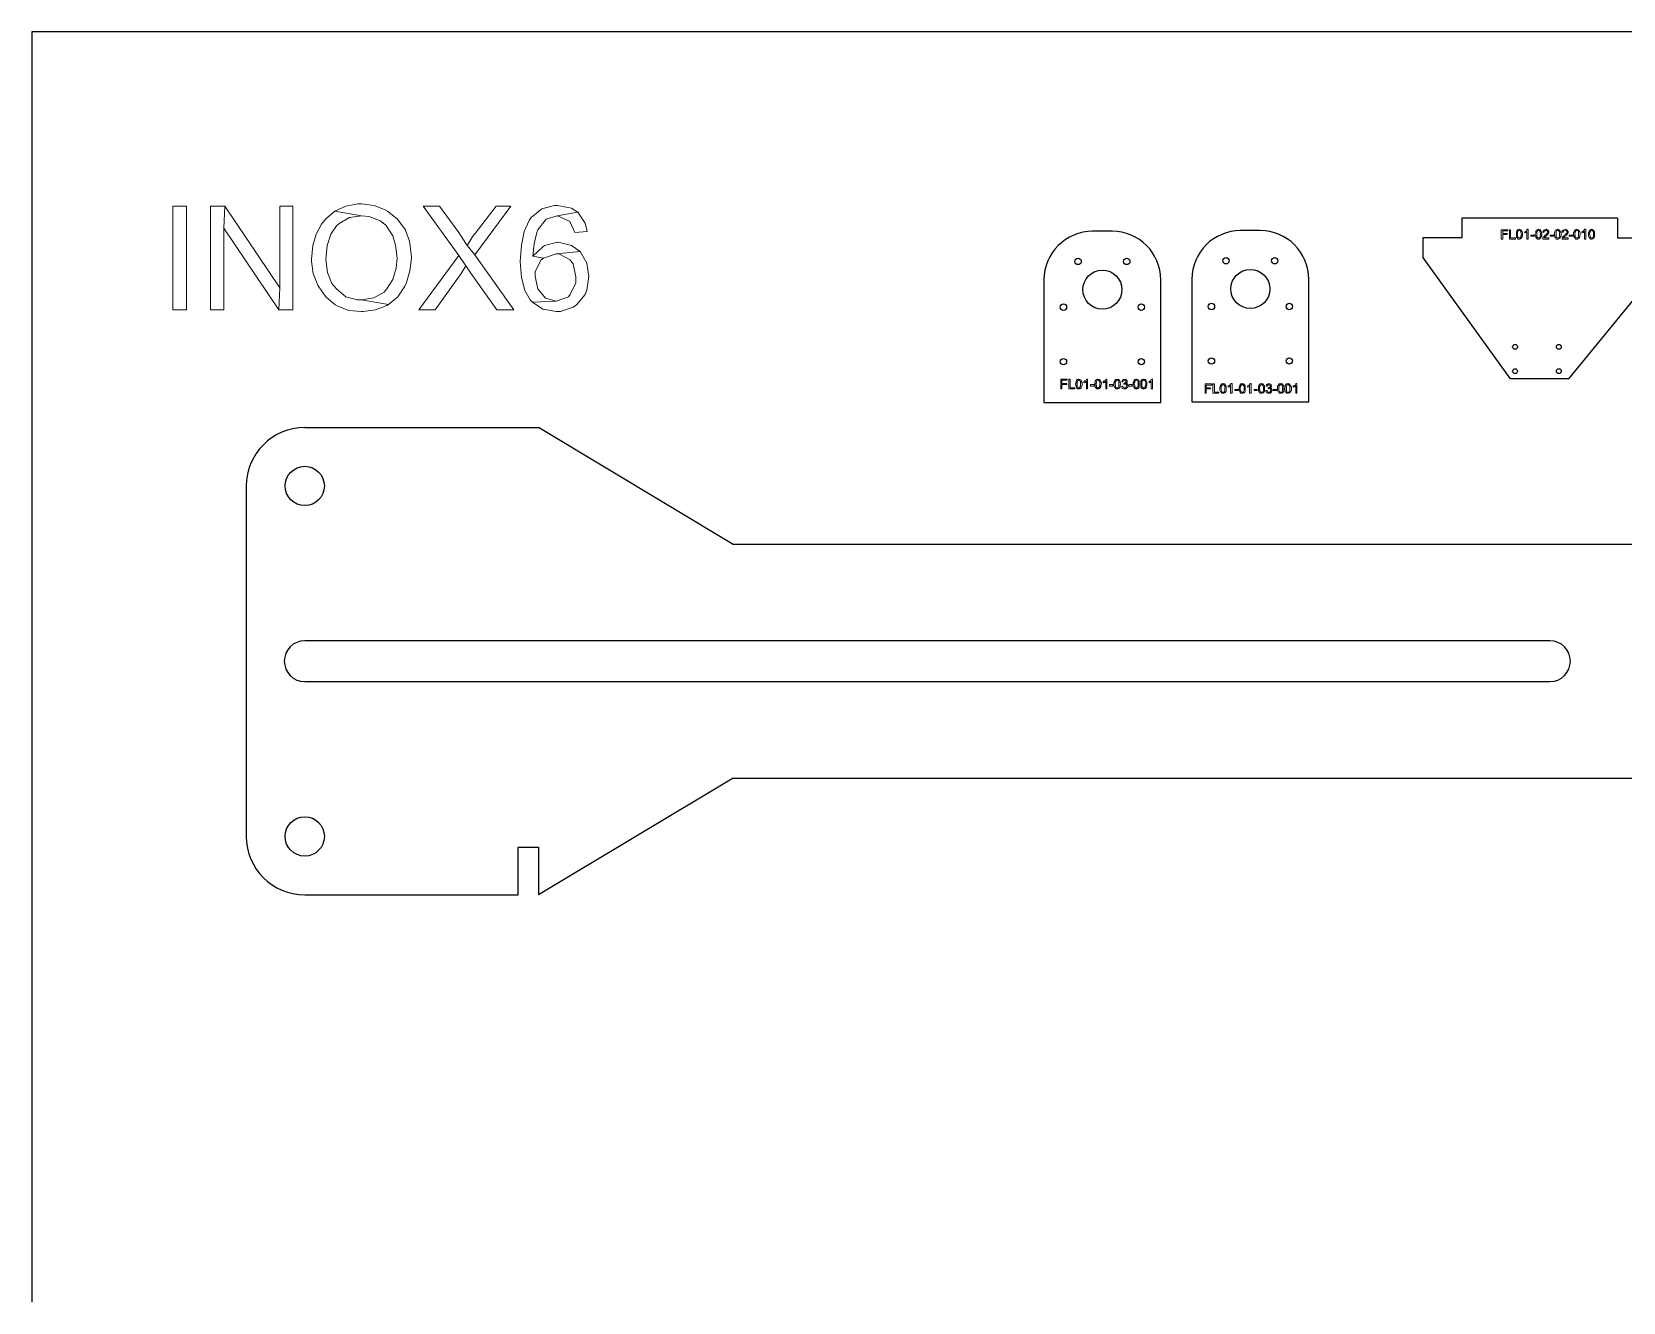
# Model space of a CAD drawing. Header units: millimetres. Extents: x 977 to 12288, y -94 to 5752.
# Drawn here: x 2686 to 3503, y 1892 to 2544 of the extents above; entities that cross this region are included whole.
import ezdxf

# ---------------------------------------------------------------- set-up
doc = ezdxf.new("R2010")
doc.units = ezdxf.units.MM

msp = doc.modelspace()

# ---------------------------------------------------------------- linework, layer by layer
at = {"color": 7, "linetype": 'Continuous', "lineweight": 25}
for p, q in [((3420.28932324, 2448.5156594), (3420.28932324, 2438.5156594)), ((3500.28932324, 2448.5156594), (3420.28932324, 2448.5156594)), ((3500.28932324, 2448.5156594), (3500.28932324, 2438.5156594)), ((3240.71852948, 2441.87305224), (3230.71852948, 2441.87305224)), ((3316.71363858, 2442.23820607), (3306.71363858, 2442.23820607)), ((3400.28932324, 2438.5156594), (3400.28932324, 2428.5156594)), ((3420.28932324, 2438.5156594), (3400.28932324, 2438.5156594)), ((3500.28932324, 2438.5156594), (3520.28932324, 2438.5156594)), ((3445.28932324, 2366.0156594), (3400.28932324, 2428.5156594)), ((3475.28932324, 2366.0156594), (3520.28932324, 2421.0156594)), ((3205.71852948, 2416.87305224), (3205.71852948, 2353.87305224)), ((3265.71852948, 2353.87305224), (3265.71852948, 2416.87305224)), ((3281.71363858, 2417.23820607), (3281.71363858, 2354.23820607)), ((3341.71363858, 2354.23820607), (3341.71363858, 2417.23820607)), ((3475.28932324, 2366.0156594), (3445.28932324, 2366.0156594)), ((3205.71852948, 2353.87305224), (3265.71852948, 2353.87305224)), ((3281.71363858, 2354.23820607), (3341.71363858, 2354.23820607)), ((2826.07535821, 2341.03070696), (2946.07535821, 2341.03070696)), ((3046.07535821, 2281.03070696), (2946.07535821, 2341.03070696)), ((2796.07535821, 2311.03070696), (2796.07535821, 2131.03070696)), ((4111.07535821, 2281.03070696), (3046.07535821, 2281.03070696)), ((3465.57535821, 2231.53070696), (2826.07535821, 2231.53070696)), ((2826.07535821, 2210.53070696), (3465.57535821, 2210.53070696)), ((3046.07535821, 2161.03070696), (2946.07535821, 2101.03070696)), ((3046.07535821, 2161.03070696), (4111.07535821, 2161.03070696)), ((2935.67535821, 2125.53070696), (2946.07535821, 2125.53070696)), ((2935.67535821, 2101.03070696), (2935.67535821, 2125.53070696)), ((2946.07535821, 2125.53070696), (2946.07535821, 2101.03070696)), ((2826.07535821, 2101.03070696), (2935.67535821, 2101.03070696))]:
    msp.add_line(p, q, dxfattribs=at)
msp.add_lwpolyline([(4496.10751539, 2544.31316533), (2685.92625182, 2544.31316533), (2685.92625182, 1891.7968595)])
at = {"color": 0, "lineweight": 0}
for points in [[(2758.26501432, 2401.50092389), (2758.26501432, 2454.80580049), (2765.31592393, 2454.80580049), (2765.31592393, 2401.50092389), (2758.26501432, 2401.50092389)], [(2785.05847082, 2454.80580049), (2777.72552483, 2454.80580049), (2777.72552483, 2401.50092389), (2784.49439805, 2401.50092389), (2784.49439805, 2443.52434513)], [(2785.05847082, 2454.80580049), (2784.49439805, 2443.52434513), (2812.69803646, 2401.50092389), (2813.26210923, 2412.78237926)], [(2820.03098245, 2454.80580049), (2813.26210923, 2454.80580049), (2813.26210923, 2412.78237926), (2812.69803646, 2401.50092389), (2820.03098245, 2401.50092389)], [(2841.46574765, 2452.26747304), (2836.9531655, 2448.31896366), (2834.69687443, 2445.49859982), (2831.87651059, 2440.4219449), (2830.18429228, 2434.49918084), (2829.62021951, 2427.44827123), (2829.62021951, 2426.3201257), (2830.46632866, 2420.11532524), (2832.72261974, 2414.19256118), (2833.28669251, 2413.34645202), (2836.9531655, 2408.26979711), (2841.74778403, 2404.03925135), (2843.15796595, 2403.47517858), (2848.79869363, 2401.21888751), (2855.28553047, 2400.65481474), (2856.13163962, 2400.65481474), (2862.33644007, 2401.50092389), (2868.25920414, 2403.75721496), (2869.10531329, 2404.32128773), (2855.28553047, 2406.57757881), (2853.0292394, 2406.57757881), (2847.10647533, 2408.26979711), (2842.3118568, 2412.21830649), (2840.05556573, 2415.03867033), (2837.79927465, 2420.67939801), (2836.9531655, 2427.44827123), (2837.51723827, 2434.49918084), (2839.49149296, 2440.4219449), (2842.3118568, 2444.65249066), (2843.72203872, 2445.7806362), (2849.08073002, 2448.88303643), (2855.28553047, 2449.72914558)], [(2855.28553047, 2455.93394603), (2853.31127578, 2455.93394603), (2847.10647533, 2454.80580049), (2841.46574765, 2452.26747304), (2855.28553047, 2449.72914558), (2859.23403985, 2449.44710919), (2864.87476753, 2447.19081812), (2867.69513137, 2444.93452705), (2871.36160437, 2439.57583575), (2872.77178629, 2434.78121722), (2873.61789544, 2428.012344), (2873.05382267, 2422.93568909), (2871.36160437, 2417.01292502), (2868.25920414, 2412.21830649), (2866.84902222, 2410.52608818), (2861.49033092, 2407.70572434), (2855.28553047, 2406.57757881), (2869.10531329, 2404.32128773), (2873.89993182, 2408.26979711), (2877.56640482, 2413.62848841), (2878.41251397, 2415.6027431), (2880.10473227, 2421.52550716), (2880.95084143, 2428.012344), (2880.66880504, 2430.26863507), (2879.82269589, 2436.75547191), (2877.8484412, 2442.39619959), (2877.28436843, 2443.24230874), (2873.61789544, 2448.31896366), (2868.54124052, 2452.26747304), (2867.41309499, 2452.8315458), (2861.7723673, 2455.08783688)], [(2895.33469702, 2454.80580049), (2886.87360549, 2454.80580049), (2905.20597046, 2429.42252592), (2908.87244346, 2424.06383462), (2911.41077091, 2420.39736163), (2924.66648097, 2401.50092389), (2933.40960888, 2401.50092389), (2913.3850256, 2429.7045623), (2909.43651622, 2434.49918084), (2908.87244346, 2435.62732637), (2905.20597046, 2441.26805405)], [(2931.99942696, 2454.80580049), (2924.38444458, 2454.80580049), (2913.66706199, 2440.70398129), (2912.82095283, 2439.85787213), (2909.43651622, 2434.49918084), (2913.3850256, 2429.7045623)], [(2955.97251961, 2455.08783688), (2954.2803013, 2455.08783688), (2947.79346447, 2453.39561857), (2942.43477317, 2448.88303643), (2941.30662763, 2447.47285451), (2938.76830017, 2441.83212682), (2937.35811825, 2434.78121722), (2936.79404549, 2426.3201257), (2937.35811825, 2418.14107056), (2939.05033656, 2411.37219734), (2941.8707004, 2406.57757881), (2942.99884594, 2405.44943327), (2955.12641045, 2406.01350604), (2949.76771916, 2407.42368796), (2945.81920978, 2412.21830649), (2944.40902786, 2418.70514332), (2944.40902786, 2421.24347078), (2947.51142808, 2427.16623485), (2948.63957362, 2428.012344), (2943.28088232, 2429.14048954), (2943.84495509, 2435.34528999), (2945.25513701, 2441.26805405), (2945.81920978, 2442.67823598), (2950.04975554, 2448.03692727), (2955.69048322, 2449.72914558), (2966.40786582, 2451.70340027), (2963.02342921, 2453.67765496)], [(2966.40786582, 2451.70340027), (2955.69048322, 2449.72914558), (2955.97251961, 2449.72914558), (2962.17732006, 2446.90878174), (2964.71564752, 2441.26805405), (2971.20248435, 2441.83212682), (2970.07433881, 2446.06267259)], [(2956.25455599, 2436.19139914), (2955.97251961, 2436.19139914), (2949.20364639, 2434.49918084), (2948.35753724, 2433.93510807), (2943.28088232, 2429.14048954), (2948.63957362, 2428.012344), (2955.12641045, 2430.26863507), (2967.53601136, 2431.39678061), (2963.02342921, 2434.49918084)], [(2905.20597046, 2429.42252592), (2884.61731442, 2401.50092389), (2893.07840594, 2401.50092389), (2906.334116, 2420.11532524), (2908.87244346, 2424.06383462)], [(2967.53601136, 2431.39678061), (2955.12641045, 2430.26863507), (2956.53659238, 2430.26863507), (2962.45935644, 2427.16623485), (2963.86953836, 2425.19198016), (2965.27972028, 2418.42310694), (2965.27972028, 2415.32070671), (2962.45935644, 2409.39794265), (2961.61324729, 2408.26979711), (2955.12641045, 2406.01350604), (2942.99884594, 2405.44943327), (2948.35753724, 2401.78296028), (2955.40844684, 2400.65481474), (2957.38270153, 2400.65481474), (2963.86953836, 2402.91110581), (2965.56175667, 2404.03925135), (2970.07433881, 2409.39794265), (2970.92044797, 2411.65423372), (2972.0485935, 2418.70514332), (2970.92044797, 2425.47401654)]]:
    msp.add_lwpolyline(points, close=True, dxfattribs=at)
at = {"color": 4, "lineweight": 0}
for points in [[(3443.89546417, 2442.67823598), (3440.51102756, 2442.67823598), (3440.51102756, 2437.88361744), (3441.35713671, 2437.88361744), (3441.35713671, 2440.13990852), (3443.61342779, 2440.13990852), (3443.61342779, 2440.70398129), (3441.35713671, 2440.70398129), (3441.35713671, 2442.11416321), (3443.89546417, 2442.11416321)], [(3445.30564609, 2442.67823598), (3444.74157332, 2442.67823598), (3444.74157332, 2437.88361744), (3447.84397355, 2437.88361744), (3447.84397355, 2438.44769021), (3445.30564609, 2438.44769021)], [(3448.97211908, 2442.67823598), (3448.6900827, 2442.39619959), (3448.40804632, 2441.83212682), (3448.40804632, 2441.55009044), (3448.40804632, 2440.98601767), (3448.40804632, 2440.4219449), (3448.40804632, 2440.13990852), (3448.40804632, 2439.29379937), (3448.40804632, 2438.7297266), (3448.6900827, 2438.44769021), (3449.25415547, 2437.88361744), (3449.81822824, 2437.88361744), (3450.10026462, 2437.88361744), (3450.66433739, 2438.16565383), (3449.81822824, 2438.44769021), (3449.53619185, 2438.44769021), (3449.25415547, 2438.7297266), (3448.97211908, 2439.01176298), (3448.97211908, 2439.57583575), (3448.97211908, 2440.4219449), (3448.97211908, 2440.98601767), (3448.97211908, 2441.55009044), (3449.25415547, 2442.11416321), (3449.25415547, 2442.11416321), (3449.81822824, 2442.39619959)], [(3449.81822824, 2442.96027236), (3449.53619185, 2442.67823598), (3448.97211908, 2442.67823598), (3449.81822824, 2442.39619959), (3450.10026462, 2442.39619959), (3450.66433739, 2441.83212682), (3450.66433739, 2441.83212682), (3450.66433739, 2441.26805405), (3450.94637377, 2440.4219449), (3450.94637377, 2439.85787213), (3450.66433739, 2439.29379937), (3450.66433739, 2438.7297266), (3450.38230101, 2438.44769021), (3449.81822824, 2438.44769021), (3450.66433739, 2438.16565383), (3450.94637377, 2438.44769021), (3451.22841016, 2439.01176298), (3451.22841016, 2439.01176298), (3451.51044654, 2439.57583575), (3451.51044654, 2440.4219449), (3451.51044654, 2440.98601767), (3451.22841016, 2441.55009044), (3451.22841016, 2441.55009044), (3450.94637377, 2442.11416321), (3450.94637377, 2442.11416321), (3450.66433739, 2442.67823598), (3450.38230101, 2442.67823598)], [(3453.20266485, 2441.83212682), (3452.63859208, 2441.55009044), (3452.63859208, 2440.98601767), (3452.63859208, 2440.98601767), (3453.20266485, 2441.26805405), (3453.20266485, 2441.26805405), (3453.76673762, 2441.83212682)], [(3454.33081038, 2442.96027236), (3454.048774, 2442.96027236), (3453.76673762, 2442.67823598), (3453.48470123, 2442.11416321), (3453.20266485, 2441.83212682), (3453.76673762, 2441.83212682), (3453.76673762, 2437.88361744), (3454.33081038, 2437.88361744)], [(3455.7409923, 2439.29379937), (3455.7409923, 2439.85787213), (3457.71524699, 2439.85787213), (3457.71524699, 2439.29379937), (3455.7409923, 2439.29379937)], [(3458.84339253, 2442.67823598), (3458.56135615, 2442.39619959), (3458.27931976, 2441.83212682), (3458.27931976, 2441.55009044), (3458.27931976, 2440.98601767), (3457.99728338, 2440.4219449), (3457.99728338, 2440.13990852), (3458.27931976, 2439.29379937), (3458.27931976, 2438.7297266), (3458.56135615, 2438.44769021), (3459.12542891, 2437.88361744), (3459.68950168, 2437.88361744), (3459.97153807, 2437.88361744), (3460.53561083, 2438.16565383), (3459.68950168, 2438.44769021), (3459.4074653, 2438.44769021), (3459.12542891, 2438.7297266), (3458.84339253, 2439.01176298), (3458.84339253, 2439.57583575), (3458.84339253, 2440.4219449), (3458.84339253, 2440.98601767), (3458.84339253, 2441.55009044), (3459.12542891, 2442.11416321), (3459.12542891, 2442.11416321), (3459.68950168, 2442.39619959)], [(3459.68950168, 2442.96027236), (3459.4074653, 2442.67823598), (3458.84339253, 2442.67823598), (3459.68950168, 2442.39619959), (3459.97153807, 2442.39619959), (3460.53561083, 2441.83212682), (3460.53561083, 2441.83212682), (3460.53561083, 2441.26805405), (3460.81764722, 2440.4219449), (3460.53561083, 2439.85787213), (3460.53561083, 2439.29379937), (3460.53561083, 2438.7297266), (3460.25357445, 2438.44769021), (3459.68950168, 2438.44769021), (3460.53561083, 2438.16565383), (3460.81764722, 2438.44769021), (3461.0996836, 2439.01176298), (3461.0996836, 2439.01176298), (3461.38171999, 2439.57583575), (3461.38171999, 2440.4219449), (3461.38171999, 2440.98601767), (3461.0996836, 2441.55009044), (3461.0996836, 2441.55009044), (3460.81764722, 2442.11416321), (3460.81764722, 2442.11416321), (3460.53561083, 2442.67823598), (3460.25357445, 2442.67823598)], [(3463.63801106, 2442.96027236), (3462.79190191, 2442.67823598), (3462.50986552, 2442.39619959), (3462.22782914, 2442.11416321), (3461.94579276, 2441.55009044), (3462.50986552, 2441.26805405), (3462.50986552, 2441.55009044), (3462.79190191, 2442.11416321), (3463.07393829, 2442.11416321), (3463.63801106, 2442.39619959), (3464.7661566, 2442.39619959), (3464.20208383, 2442.67823598)], [(3464.7661566, 2442.39619959), (3463.63801106, 2442.39619959), (3463.63801106, 2442.39619959), (3464.20208383, 2442.11416321), (3464.20208383, 2442.11416321), (3464.48412021, 2441.55009044), (3464.48412021, 2441.26805405), (3464.20208383, 2440.70398129), (3463.92004744, 2440.70398129), (3463.63801106, 2440.13990852), (3463.07393829, 2439.85787213), (3462.79190191, 2439.29379937), (3462.22782914, 2439.01176298), (3462.22782914, 2439.01176298), (3461.94579276, 2438.44769021), (3461.94579276, 2437.88361744), (3465.04819298, 2437.88361744), (3465.04819298, 2438.44769021), (3462.79190191, 2438.44769021), (3462.79190191, 2438.7297266), (3463.07393829, 2439.01176298), (3463.63801106, 2439.57583575), (3463.63801106, 2439.57583575), (3464.20208383, 2439.85787213), (3464.48412021, 2440.4219449), (3464.48412021, 2440.4219449), (3465.04819298, 2440.98601767), (3465.04819298, 2441.55009044), (3465.04819298, 2441.83212682)], [(3465.61226575, 2439.29379937), (3465.61226575, 2439.85787213), (3467.58652044, 2439.85787213), (3467.58652044, 2439.29379937), (3465.61226575, 2439.29379937)], [(3468.71466597, 2442.67823598), (3468.43262959, 2442.39619959), (3468.15059321, 2441.83212682), (3468.15059321, 2441.55009044), (3467.86855682, 2440.98601767), (3467.86855682, 2440.4219449), (3467.86855682, 2440.13990852), (3468.15059321, 2439.29379937), (3468.15059321, 2438.7297266), (3468.43262959, 2438.44769021), (3468.99670236, 2437.88361744), (3469.56077513, 2437.88361744), (3469.84281151, 2437.88361744), (3470.40688428, 2438.16565383), (3469.56077513, 2438.44769021), (3469.27873874, 2438.44769021), (3468.99670236, 2438.7297266), (3468.71466597, 2439.01176298), (3468.71466597, 2439.57583575), (3468.71466597, 2440.4219449), (3468.71466597, 2440.98601767), (3468.71466597, 2441.55009044), (3468.99670236, 2442.11416321), (3468.99670236, 2442.11416321), (3469.56077513, 2442.39619959)], [(3469.56077513, 2442.96027236), (3469.27873874, 2442.67823598), (3468.71466597, 2442.67823598), (3469.56077513, 2442.39619959), (3469.84281151, 2442.39619959), (3470.1248479, 2441.83212682), (3470.40688428, 2441.83212682), (3470.40688428, 2441.26805405), (3470.40688428, 2440.4219449), (3470.40688428, 2439.85787213), (3470.40688428, 2439.29379937), (3470.1248479, 2438.7297266), (3470.1248479, 2438.44769021), (3469.56077513, 2438.44769021), (3470.40688428, 2438.16565383), (3470.68892066, 2438.44769021), (3470.97095705, 2439.01176298), (3470.97095705, 2439.01176298), (3471.25299343, 2439.57583575), (3471.25299343, 2440.4219449), (3471.25299343, 2440.98601767), (3470.97095705, 2441.55009044), (3470.97095705, 2441.55009044), (3470.68892066, 2442.11416321), (3470.68892066, 2442.11416321), (3470.1248479, 2442.67823598), (3470.1248479, 2442.67823598)], [(3473.50928451, 2442.96027236), (3472.66317535, 2442.67823598), (3472.38113897, 2442.39619959), (3471.8170662, 2442.11416321), (3471.8170662, 2441.55009044), (3472.38113897, 2441.26805405), (3472.38113897, 2441.55009044), (3472.66317535, 2442.11416321), (3472.66317535, 2442.11416321), (3473.50928451, 2442.39619959), (3474.35539366, 2442.39619959), (3474.07335727, 2442.67823598)], [(3474.35539366, 2442.39619959), (3473.50928451, 2442.39619959), (3473.50928451, 2442.39619959), (3474.07335727, 2442.11416321), (3474.07335727, 2442.11416321), (3474.35539366, 2441.55009044), (3474.35539366, 2441.26805405), (3474.07335727, 2440.70398129), (3473.79132089, 2440.70398129), (3473.50928451, 2440.13990852), (3472.94521174, 2439.85787213), (3472.66317535, 2439.29379937), (3472.09910258, 2439.01176298), (3472.09910258, 2439.01176298), (3471.8170662, 2438.44769021), (3471.8170662, 2437.88361744), (3474.91946643, 2437.88361744), (3474.91946643, 2438.44769021), (3472.38113897, 2438.44769021), (3472.66317535, 2438.7297266), (3472.94521174, 2439.01176298), (3473.50928451, 2439.57583575), (3473.50928451, 2439.57583575), (3474.07335727, 2439.85787213), (3474.35539366, 2440.4219449), (3474.35539366, 2440.4219449), (3474.91946643, 2440.98601767), (3474.91946643, 2441.55009044), (3474.91946643, 2441.83212682)], [(3475.48353919, 2439.29379937), (3475.48353919, 2439.85787213), (3477.45779388, 2439.85787213), (3477.45779388, 2439.29379937), (3475.48353919, 2439.29379937)], [(3478.58593942, 2442.67823598), (3478.30390304, 2442.39619959), (3478.02186665, 2441.83212682), (3478.02186665, 2441.55009044), (3477.73983027, 2440.98601767), (3477.73983027, 2440.4219449), (3477.73983027, 2440.13990852), (3478.02186665, 2439.29379937), (3478.02186665, 2438.7297266), (3478.30390304, 2438.44769021), (3478.8679758, 2437.88361744), (3479.43204857, 2437.88361744), (3479.71408496, 2437.88361744), (3480.27815772, 2438.16565383), (3479.43204857, 2438.44769021), (3479.15001219, 2438.44769021), (3478.58593942, 2438.7297266), (3478.58593942, 2439.01176298), (3478.58593942, 2439.57583575), (3478.30390304, 2440.4219449), (3478.58593942, 2440.98601767), (3478.58593942, 2441.55009044), (3478.8679758, 2442.11416321), (3478.8679758, 2442.11416321), (3479.43204857, 2442.39619959)], [(3479.43204857, 2442.96027236), (3479.15001219, 2442.67823598), (3478.58593942, 2442.67823598), (3479.43204857, 2442.39619959), (3479.71408496, 2442.39619959), (3479.99612134, 2441.83212682), (3480.27815772, 2441.83212682), (3480.27815772, 2441.26805405), (3480.27815772, 2440.4219449), (3480.27815772, 2439.85787213), (3480.27815772, 2439.29379937), (3479.99612134, 2438.7297266), (3479.99612134, 2438.44769021), (3479.43204857, 2438.44769021), (3480.27815772, 2438.16565383), (3480.56019411, 2438.44769021), (3480.84223049, 2439.01176298), (3480.84223049, 2439.01176298), (3480.84223049, 2439.57583575), (3481.12426688, 2440.4219449), (3481.12426688, 2440.98601767), (3480.84223049, 2441.55009044), (3480.84223049, 2441.55009044), (3480.56019411, 2442.11416321), (3480.56019411, 2442.11416321), (3479.99612134, 2442.67823598), (3479.99612134, 2442.67823598)], [(3482.5344488, 2441.83212682), (3481.97037603, 2441.55009044), (3481.97037603, 2440.98601767), (3482.25241241, 2440.98601767), (3482.81648518, 2441.26805405), (3482.81648518, 2441.26805405), (3483.38055795, 2441.83212682)], [(3483.94463072, 2442.96027236), (3483.38055795, 2442.96027236), (3483.38055795, 2442.67823598), (3482.81648518, 2442.11416321), (3482.5344488, 2441.83212682), (3483.38055795, 2441.83212682), (3483.38055795, 2437.88361744), (3483.94463072, 2437.88361744)], [(3486.20092179, 2442.67823598), (3485.91888541, 2442.39619959), (3485.63684902, 2441.83212682), (3485.63684902, 2441.55009044), (3485.35481264, 2440.98601767), (3485.35481264, 2440.4219449), (3485.35481264, 2440.13990852), (3485.35481264, 2439.29379937), (3485.63684902, 2438.7297266), (3485.91888541, 2438.44769021), (3486.48295818, 2437.88361744), (3487.04703094, 2437.88361744), (3487.32906733, 2437.88361744), (3487.8931401, 2438.16565383), (3487.04703094, 2438.44769021), (3486.76499456, 2438.44769021), (3486.20092179, 2438.7297266), (3486.20092179, 2439.01176298), (3486.20092179, 2439.57583575), (3485.91888541, 2440.4219449), (3485.91888541, 2440.98601767), (3486.20092179, 2441.55009044), (3486.20092179, 2442.11416321), (3486.48295818, 2442.11416321), (3487.04703094, 2442.39619959)], [(3487.04703094, 2442.96027236), (3486.76499456, 2442.67823598), (3486.20092179, 2442.67823598), (3487.04703094, 2442.39619959), (3487.32906733, 2442.39619959), (3487.61110371, 2441.83212682), (3487.8931401, 2441.83212682), (3487.8931401, 2441.26805405), (3487.8931401, 2440.4219449), (3487.8931401, 2439.85787213), (3487.8931401, 2439.29379937), (3487.61110371, 2438.7297266), (3487.61110371, 2438.44769021), (3487.04703094, 2438.44769021), (3487.8931401, 2438.16565383), (3488.17517648, 2438.44769021), (3488.45721286, 2439.01176298), (3488.45721286, 2439.01176298), (3488.45721286, 2439.57583575), (3488.45721286, 2440.4219449), (3488.45721286, 2440.98601767), (3488.45721286, 2441.55009044), (3488.45721286, 2441.55009044), (3488.17517648, 2442.11416321), (3488.17517648, 2442.11416321), (3487.61110371, 2442.67823598), (3487.61110371, 2442.67823598)], [(3217.70228409, 2365.96433949), (3214.31784748, 2365.96433949), (3214.31784748, 2360.88768457), (3214.88192025, 2360.88768457), (3214.88192025, 2363.14397565), (3217.42024771, 2363.14397565), (3217.42024771, 2363.70804842), (3214.88192025, 2363.70804842), (3214.88192025, 2365.40026672), (3217.70228409, 2365.40026672)], [(3219.11246601, 2365.96433949), (3218.54839324, 2365.96433949), (3218.54839324, 2360.88768457), (3221.65079347, 2360.88768457), (3221.65079347, 2361.45175734), (3219.11246601, 2361.45175734)], [(3222.778939, 2365.68230311), (3222.49690262, 2365.40026672), (3222.21486624, 2364.83619395), (3222.21486624, 2364.55415757), (3222.21486624, 2363.9900848), (3221.93282985, 2363.42601203), (3221.93282985, 2363.14397565), (3222.21486624, 2362.57990288), (3222.21486624, 2361.73379373), (3222.49690262, 2361.45175734), (3223.06097539, 2360.88768457), (3223.62504816, 2360.88768457), (3223.90708454, 2360.88768457), (3224.47115731, 2361.16972096), (3223.62504816, 2361.45175734), (3223.34301177, 2361.45175734), (3223.06097539, 2361.73379373), (3222.778939, 2362.01583011), (3222.778939, 2362.57990288), (3222.778939, 2363.42601203), (3222.778939, 2363.9900848), (3222.778939, 2364.55415757), (3223.06097539, 2365.11823034), (3223.06097539, 2365.11823034), (3223.62504816, 2365.40026672)], [(3223.62504816, 2365.96433949), (3223.34301177, 2365.96433949), (3222.778939, 2365.68230311), (3223.62504816, 2365.40026672), (3223.90708454, 2365.40026672), (3224.18912092, 2365.11823034), (3224.47115731, 2364.83619395), (3224.47115731, 2364.27212118), (3224.47115731, 2363.42601203), (3224.47115731, 2362.86193926), (3224.47115731, 2362.2978665), (3224.18912092, 2361.73379373), (3224.18912092, 2361.73379373), (3223.62504816, 2361.45175734), (3224.47115731, 2361.16972096), (3224.75319369, 2361.45175734), (3225.03523008, 2362.01583011), (3225.03523008, 2362.01583011), (3225.31726646, 2362.57990288), (3225.31726646, 2363.42601203), (3225.31726646, 2363.9900848), (3225.03523008, 2364.55415757), (3225.03523008, 2364.55415757), (3224.75319369, 2365.40026672), (3224.75319369, 2365.40026672), (3224.18912092, 2365.68230311), (3224.18912092, 2365.68230311)], [(3226.72744838, 2365.11823034), (3226.16337561, 2364.55415757), (3226.16337561, 2363.9900848), (3226.445412, 2363.9900848), (3227.00948477, 2364.27212118), (3227.00948477, 2364.27212118), (3227.57355753, 2364.83619395)], [(3228.1376303, 2365.96433949), (3227.57355753, 2365.96433949), (3227.57355753, 2365.68230311), (3227.29152115, 2365.11823034), (3226.72744838, 2365.11823034), (3227.57355753, 2364.83619395), (3227.57355753, 2360.88768457), (3228.1376303, 2360.88768457)], [(3229.54781222, 2362.2978665), (3229.54781222, 2363.14397565), (3231.52206691, 2363.14397565), (3231.52206691, 2362.2978665), (3229.54781222, 2362.2978665)], [(3232.65021245, 2365.68230311), (3232.36817607, 2365.40026672), (3232.08613968, 2364.83619395), (3232.08613968, 2364.55415757), (3231.8041033, 2363.9900848), (3231.8041033, 2363.42601203), (3231.8041033, 2363.14397565), (3232.08613968, 2362.57990288), (3232.08613968, 2361.73379373), (3232.36817607, 2361.45175734), (3232.93224883, 2360.88768457), (3233.4963216, 2360.88768457), (3233.77835799, 2360.88768457), (3234.34243075, 2361.16972096), (3233.4963216, 2361.45175734), (3233.21428522, 2361.45175734), (3232.93224883, 2361.73379373), (3232.65021245, 2362.01583011), (3232.65021245, 2362.57990288), (3232.36817607, 2363.42601203), (3232.65021245, 2363.9900848), (3232.65021245, 2364.55415757), (3232.93224883, 2365.11823034), (3232.93224883, 2365.11823034), (3233.4963216, 2365.40026672)], [(3233.4963216, 2365.96433949), (3233.21428522, 2365.96433949), (3232.65021245, 2365.68230311), (3233.4963216, 2365.40026672), (3233.77835799, 2365.40026672), (3234.06039437, 2365.11823034), (3234.34243075, 2364.83619395), (3234.34243075, 2364.27212118), (3234.34243075, 2363.42601203), (3234.34243075, 2362.86193926), (3234.34243075, 2362.2978665), (3234.06039437, 2361.73379373), (3234.06039437, 2361.73379373), (3233.4963216, 2361.45175734), (3234.34243075, 2361.16972096), (3234.62446714, 2361.45175734), (3234.90650352, 2362.01583011), (3234.90650352, 2362.01583011), (3234.90650352, 2362.57990288), (3235.18853991, 2363.42601203), (3235.18853991, 2363.9900848), (3234.90650352, 2364.55415757), (3234.90650352, 2364.55415757), (3234.62446714, 2365.40026672), (3234.62446714, 2365.40026672), (3234.06039437, 2365.68230311), (3234.06039437, 2365.68230311)], [(3236.59872183, 2365.11823034), (3236.03464906, 2364.55415757), (3236.03464906, 2363.9900848), (3236.31668544, 2363.9900848), (3236.88075821, 2364.27212118), (3236.88075821, 2364.27212118), (3237.44483098, 2364.83619395)], [(3238.00890375, 2365.96433949), (3237.44483098, 2365.96433949), (3237.44483098, 2365.68230311), (3237.1627946, 2365.11823034), (3236.59872183, 2365.11823034), (3237.44483098, 2364.83619395), (3237.44483098, 2360.88768457), (3238.00890375, 2360.88768457)], [(3239.41908567, 2362.2978665), (3239.41908567, 2363.14397565), (3241.11130397, 2363.14397565), (3241.11130397, 2362.2978665), (3239.41908567, 2362.2978665)], [(3242.52148589, 2365.68230311), (3242.23944951, 2365.40026672), (3241.95741313, 2364.83619395), (3241.95741313, 2364.55415757), (3241.67537674, 2363.9900848), (3241.67537674, 2363.42601203), (3241.67537674, 2363.14397565), (3241.67537674, 2362.57990288), (3241.95741313, 2361.73379373), (3242.23944951, 2361.45175734), (3242.80352228, 2360.88768457), (3243.36759505, 2360.88768457), (3243.64963143, 2360.88768457), (3244.2137042, 2361.16972096), (3243.36759505, 2361.45175734), (3243.08555866, 2361.45175734), (3242.52148589, 2361.73379373), (3242.52148589, 2362.01583011), (3242.52148589, 2362.57990288), (3242.23944951, 2363.42601203), (3242.23944951, 2363.9900848), (3242.52148589, 2364.55415757), (3242.80352228, 2365.11823034), (3242.80352228, 2365.11823034), (3243.36759505, 2365.40026672)], [(3243.36759505, 2365.96433949), (3243.08555866, 2365.96433949), (3242.52148589, 2365.68230311), (3243.36759505, 2365.40026672), (3243.64963143, 2365.40026672), (3243.93166781, 2365.11823034), (3244.2137042, 2364.83619395), (3244.2137042, 2364.27212118), (3244.2137042, 2363.42601203), (3244.2137042, 2362.86193926), (3244.2137042, 2362.2978665), (3243.93166781, 2361.73379373), (3243.93166781, 2361.73379373), (3243.36759505, 2361.45175734), (3244.2137042, 2361.16972096), (3244.49574058, 2361.45175734), (3244.77777697, 2362.01583011), (3244.77777697, 2362.01583011), (3244.77777697, 2362.57990288), (3245.05981335, 2363.42601203), (3244.77777697, 2363.9900848), (3244.77777697, 2364.55415757), (3244.77777697, 2364.55415757), (3244.49574058, 2365.40026672), (3244.49574058, 2365.40026672), (3243.93166781, 2365.68230311), (3243.93166781, 2365.68230311)], [(3246.18795889, 2365.68230311), (3245.9059225, 2365.11823034), (3245.62388612, 2364.55415757), (3246.18795889, 2364.55415757), (3246.18795889, 2364.55415757), (3246.46999527, 2365.11823034), (3246.46999527, 2365.11823034), (3247.03406804, 2365.40026672)], [(3246.18795889, 2362.2978665), (3245.62388612, 2362.2978665), (3245.62388612, 2361.73379373), (3245.9059225, 2361.16972096), (3245.9059225, 2361.16972096), (3246.46999527, 2360.88768457), (3247.03406804, 2360.88768457), (3247.31610442, 2360.88768457), (3247.88017719, 2360.88768457), (3248.16221358, 2361.45175734), (3247.03406804, 2361.45175734), (3247.03406804, 2361.45175734), (3246.46999527, 2361.73379373), (3246.46999527, 2361.73379373)], [(3247.03406804, 2365.96433949), (3246.46999527, 2365.68230311), (3246.18795889, 2365.68230311), (3247.03406804, 2365.40026672), (3247.03406804, 2365.40026672), (3247.59814081, 2365.11823034), (3247.59814081, 2365.11823034), (3247.88017719, 2364.55415757), (3247.88017719, 2364.55415757), (3247.59814081, 2363.9900848), (3247.31610442, 2363.9900848), (3246.75203166, 2363.70804842), (3247.88017719, 2363.70804842), (3248.44424996, 2363.9900848), (3248.44424996, 2363.9900848), (3248.44424996, 2364.55415757), (3248.44424996, 2364.55415757), (3248.44424996, 2365.11823034), (3248.16221358, 2365.40026672), (3247.88017719, 2365.68230311), (3247.59814081, 2365.68230311)], [(3246.75203166, 2363.70804842), (3246.75203166, 2363.14397565), (3247.03406804, 2363.42601203), (3248.44424996, 2363.42601203), (3247.88017719, 2363.70804842), (3247.88017719, 2363.70804842), (3246.75203166, 2363.70804842)], [(3248.44424996, 2363.42601203), (3247.03406804, 2363.42601203), (3247.31610442, 2363.42601203), (3247.88017719, 2363.14397565), (3247.88017719, 2362.86193926), (3248.16221358, 2362.2978665), (3248.16221358, 2362.2978665), (3247.88017719, 2361.73379373), (3247.59814081, 2361.45175734), (3247.03406804, 2361.45175734), (3248.16221358, 2361.45175734), (3248.44424996, 2361.45175734), (3248.72628635, 2361.73379373), (3248.72628635, 2362.2978665), (3248.72628635, 2362.57990288), (3248.44424996, 2363.14397565)], [(3249.29035911, 2362.2978665), (3249.29035911, 2363.14397565), (3250.98257742, 2363.14397565), (3250.98257742, 2362.2978665), (3249.29035911, 2362.2978665)], [(3252.39275934, 2365.68230311), (3252.11072295, 2365.40026672), (3251.82868657, 2364.83619395), (3251.82868657, 2364.55415757), (3251.54665019, 2363.9900848), (3251.54665019, 2363.42601203), (3251.54665019, 2363.14397565), (3251.54665019, 2362.57990288), (3251.82868657, 2361.73379373), (3252.11072295, 2361.45175734), (3252.67479572, 2360.88768457), (3253.23886849, 2360.88768457), (3253.52090488, 2360.88768457), (3254.08497764, 2361.16972096), (3253.23886849, 2361.45175734), (3252.95683211, 2361.45175734), (3252.39275934, 2361.73379373), (3252.39275934, 2362.01583011), (3252.39275934, 2362.57990288), (3252.11072295, 2363.42601203), (3252.11072295, 2363.9900848), (3252.39275934, 2364.55415757), (3252.39275934, 2365.11823034), (3252.67479572, 2365.11823034), (3253.23886849, 2365.40026672)], [(3253.23886849, 2365.96433949), (3252.95683211, 2365.96433949), (3252.39275934, 2365.68230311), (3253.23886849, 2365.40026672), (3253.52090488, 2365.40026672), (3253.80294126, 2365.11823034), (3254.08497764, 2364.83619395), (3254.08497764, 2364.27212118), (3254.08497764, 2363.42601203), (3254.08497764, 2362.86193926), (3254.08497764, 2362.2978665), (3253.80294126, 2361.73379373), (3253.80294126, 2361.73379373), (3253.23886849, 2361.45175734), (3254.08497764, 2361.16972096), (3254.36701403, 2361.45175734), (3254.64905041, 2362.01583011), (3254.64905041, 2362.01583011), (3254.64905041, 2362.57990288), (3254.64905041, 2363.42601203), (3254.64905041, 2363.9900848), (3254.64905041, 2364.55415757), (3254.64905041, 2364.55415757), (3254.36701403, 2365.40026672), (3254.36701403, 2365.40026672), (3253.80294126, 2365.68230311), (3253.80294126, 2365.68230311)], [(3256.05923233, 2365.68230311), (3255.77719595, 2365.40026672), (3255.49515956, 2364.83619395), (3255.49515956, 2364.55415757), (3255.49515956, 2363.9900848), (3255.49515956, 2363.42601203), (3255.49515956, 2363.14397565), (3255.49515956, 2362.57990288), (3255.49515956, 2361.73379373), (3255.77719595, 2361.45175734), (3256.34126872, 2360.88768457), (3256.90534149, 2360.88768457), (3257.18737787, 2360.88768457), (3257.75145064, 2361.16972096), (3256.90534149, 2361.45175734), (3256.90534149, 2361.45175734), (3256.34126872, 2361.73379373), (3256.05923233, 2362.01583011), (3256.05923233, 2362.57990288), (3256.05923233, 2363.42601203), (3256.05923233, 2363.9900848), (3256.05923233, 2364.55415757), (3256.34126872, 2365.11823034), (3256.34126872, 2365.11823034), (3256.90534149, 2365.40026672)], [(3256.90534149, 2365.96433949), (3256.6233051, 2365.96433949), (3256.05923233, 2365.68230311), (3256.90534149, 2365.40026672), (3257.18737787, 2365.40026672), (3257.75145064, 2365.11823034), (3257.75145064, 2364.83619395), (3258.03348702, 2364.27212118), (3258.03348702, 2363.42601203), (3258.03348702, 2362.86193926), (3257.75145064, 2362.2978665), (3257.75145064, 2361.73379373), (3257.46941425, 2361.73379373), (3256.90534149, 2361.45175734), (3257.75145064, 2361.16972096), (3258.03348702, 2361.45175734), (3258.31552341, 2362.01583011), (3258.31552341, 2362.01583011), (3258.59755979, 2362.57990288), (3258.59755979, 2363.42601203), (3258.59755979, 2363.9900848), (3258.59755979, 2364.55415757), (3258.31552341, 2364.55415757), (3258.03348702, 2365.40026672), (3258.03348702, 2365.40026672), (3257.75145064, 2365.68230311), (3257.75145064, 2365.68230311)], [(3260.28977809, 2365.11823034), (3259.72570533, 2364.55415757), (3259.72570533, 2363.9900848), (3259.72570533, 2363.9900848), (3260.28977809, 2364.27212118), (3260.28977809, 2364.27212118), (3260.85385086, 2364.83619395)], [(3261.41792363, 2365.96433949), (3261.13588725, 2365.96433949), (3260.85385086, 2365.68230311), (3260.57181448, 2365.11823034), (3260.28977809, 2365.11823034), (3260.85385086, 2364.83619395), (3260.85385086, 2360.88768457), (3261.41792363, 2360.88768457)], [(3291.87785312, 2363.42601203), (3288.49341651, 2363.42601203), (3288.49341651, 2358.6313935), (3289.05748928, 2358.6313935), (3289.05748928, 2360.88768457), (3291.31378035, 2360.88768457), (3291.31378035, 2361.45175734), (3289.05748928, 2361.45175734), (3289.05748928, 2362.86193926), (3291.87785312, 2362.86193926)], [(3293.28803504, 2363.42601203), (3292.44192589, 2363.42601203), (3292.44192589, 2358.6313935), (3295.54432611, 2358.6313935), (3295.54432611, 2359.19546627), (3293.28803504, 2359.19546627)], [(3296.95450803, 2363.42601203), (3296.67247165, 2363.14397565), (3296.39043526, 2362.57990288), (3296.39043526, 2362.2978665), (3296.10839888, 2361.73379373), (3296.10839888, 2361.16972096), (3296.10839888, 2360.88768457), (3296.10839888, 2360.04157542), (3296.39043526, 2359.47750265), (3296.67247165, 2359.19546627), (3297.23654442, 2358.6313935), (3297.80061719, 2358.6313935), (3298.08265357, 2358.6313935), (3298.64672634, 2358.91342989), (3297.80061719, 2359.19546627), (3297.5185808, 2359.19546627), (3296.95450803, 2359.47750265), (3296.95450803, 2359.75953904), (3296.67247165, 2360.32361181), (3296.67247165, 2361.16972096), (3296.67247165, 2361.73379373), (3296.95450803, 2362.2978665), (3296.95450803, 2362.86193926), (3297.23654442, 2362.86193926), (3297.80061719, 2363.14397565)], [(3297.80061719, 2363.70804842), (3297.5185808, 2363.42601203), (3296.95450803, 2363.42601203), (3297.80061719, 2363.14397565), (3297.80061719, 2363.14397565), (3298.36468995, 2362.57990288), (3298.64672634, 2362.57990288), (3298.64672634, 2362.01583011), (3298.64672634, 2361.16972096), (3298.64672634, 2360.60564819), (3298.64672634, 2360.04157542), (3298.36468995, 2359.47750265), (3298.36468995, 2359.19546627), (3297.80061719, 2359.19546627), (3298.64672634, 2358.91342989), (3298.92876272, 2359.19546627), (3299.21079911, 2359.75953904), (3299.21079911, 2359.75953904), (3299.21079911, 2360.32361181), (3299.21079911, 2361.16972096), (3299.21079911, 2361.73379373), (3299.21079911, 2362.2978665), (3299.21079911, 2362.2978665), (3298.92876272, 2362.86193926), (3298.92876272, 2362.86193926), (3298.36468995, 2363.42601203), (3298.36468995, 2363.42601203)], [(3300.90301741, 2362.57990288), (3300.33894464, 2362.2978665), (3300.33894464, 2361.73379373), (3300.33894464, 2361.73379373), (3300.90301741, 2362.01583011), (3301.1850538, 2362.01583011), (3301.46709018, 2362.57990288)], [(3302.31319933, 2363.70804842), (3301.74912656, 2363.70804842), (3301.74912656, 2363.42601203), (3301.1850538, 2362.86193926), (3300.90301741, 2362.57990288), (3301.46709018, 2362.57990288), (3301.46709018, 2358.6313935), (3302.31319933, 2358.6313935)], [(3306.82578148, 2363.42601203), (3306.54374509, 2363.14397565), (3306.26170871, 2362.57990288), (3306.26170871, 2362.2978665), (3305.97967233, 2361.73379373), (3305.97967233, 2361.16972096), (3305.97967233, 2360.88768457), (3305.97967233, 2360.04157542), (3306.26170871, 2359.47750265), (3306.54374509, 2359.19546627), (3306.82578148, 2358.6313935), (3307.67189063, 2358.6313935), (3307.95392701, 2358.6313935), (3308.51799978, 2358.91342989), (3307.67189063, 2359.19546627), (3307.38985425, 2359.19546627), (3306.82578148, 2359.47750265), (3306.82578148, 2359.75953904), (3306.54374509, 2360.32361181), (3306.54374509, 2361.16972096), (3306.54374509, 2361.73379373), (3306.82578148, 2362.2978665), (3306.82578148, 2362.86193926), (3307.10781786, 2362.86193926), (3307.67189063, 2363.14397565)], [(3307.67189063, 2363.70804842), (3307.38985425, 2363.42601203), (3306.82578148, 2363.42601203), (3307.67189063, 2363.14397565), (3307.67189063, 2363.14397565), (3308.2359634, 2362.57990288), (3308.51799978, 2362.57990288), (3308.51799978, 2362.01583011), (3308.51799978, 2361.16972096), (3308.51799978, 2360.60564819), (3308.51799978, 2360.04157542), (3308.2359634, 2359.47750265), (3308.2359634, 2359.19546627), (3307.67189063, 2359.19546627), (3308.51799978, 2358.91342989), (3308.80003617, 2359.19546627), (3309.08207255, 2359.75953904), (3309.08207255, 2359.75953904), (3309.08207255, 2360.32361181), (3309.08207255, 2361.16972096), (3309.08207255, 2361.73379373), (3309.08207255, 2362.2978665), (3309.08207255, 2362.2978665), (3308.80003617, 2362.86193926), (3308.80003617, 2362.86193926), (3308.2359634, 2363.42601203), (3308.2359634, 2363.42601203)], [(3310.77429086, 2362.57990288), (3310.21021809, 2362.2978665), (3310.21021809, 2361.73379373), (3310.21021809, 2361.73379373), (3310.77429086, 2362.01583011), (3311.05632724, 2362.01583011), (3311.33836362, 2362.57990288)], [(3312.18447278, 2363.70804842), (3311.62040001, 2363.70804842), (3311.62040001, 2363.42601203), (3311.05632724, 2362.86193926), (3310.77429086, 2362.57990288), (3311.33836362, 2362.57990288), (3311.33836362, 2358.6313935), (3312.18447278, 2358.6313935)], [(3316.69705492, 2363.42601203), (3316.41501854, 2363.14397565), (3316.13298215, 2362.57990288), (3316.13298215, 2362.2978665), (3315.85094577, 2361.73379373), (3315.85094577, 2361.16972096), (3315.85094577, 2360.88768457), (3315.85094577, 2360.04157542), (3316.13298215, 2359.47750265), (3316.41501854, 2359.19546627), (3316.69705492, 2358.6313935), (3317.54316408, 2358.6313935), (3317.82520046, 2358.6313935), (3318.38927323, 2358.91342989), (3317.54316408, 2359.19546627), (3317.26112769, 2359.19546627), (3316.69705492, 2359.47750265), (3316.69705492, 2359.75953904), (3316.41501854, 2360.32361181), (3316.41501854, 2361.16972096), (3316.41501854, 2361.73379373), (3316.69705492, 2362.2978665), (3316.69705492, 2362.86193926), (3316.97909131, 2362.86193926), (3317.54316408, 2363.14397565)], [(3317.54316408, 2363.70804842), (3316.97909131, 2363.42601203), (3316.69705492, 2363.42601203), (3317.54316408, 2363.14397565), (3317.54316408, 2363.14397565), (3318.10723684, 2362.57990288), (3318.10723684, 2362.57990288), (3318.38927323, 2362.01583011), (3318.38927323, 2361.16972096), (3318.38927323, 2360.60564819), (3318.38927323, 2360.04157542), (3318.10723684, 2359.47750265), (3318.10723684, 2359.19546627), (3317.54316408, 2359.19546627), (3318.38927323, 2358.91342989), (3318.67130961, 2359.19546627), (3318.953346, 2359.75953904), (3318.953346, 2359.75953904), (3318.953346, 2360.32361181), (3318.953346, 2361.16972096), (3318.953346, 2361.73379373), (3318.953346, 2362.2978665), (3318.953346, 2362.2978665), (3318.67130961, 2362.86193926), (3318.67130961, 2362.86193926), (3318.10723684, 2363.42601203), (3318.10723684, 2363.42601203)], [(3320.08149153, 2363.14397565), (3319.79945515, 2362.86193926), (3319.79945515, 2362.2978665), (3320.36352792, 2362.2978665), (3320.36352792, 2362.2978665), (3320.6455643, 2362.86193926), (3320.6455643, 2362.86193926), (3321.20963707, 2363.14397565)], [(3321.20963707, 2363.70804842), (3320.6455643, 2363.42601203), (3320.08149153, 2363.14397565), (3321.20963707, 2363.14397565), (3321.20963707, 2363.14397565), (3321.77370984, 2362.86193926), (3321.77370984, 2362.86193926), (3322.05574622, 2362.2978665), (3322.05574622, 2362.01583011), (3321.77370984, 2361.73379373), (3321.49167345, 2361.73379373), (3320.92760069, 2361.45175734), (3322.05574622, 2361.45175734), (3322.33778261, 2361.73379373), (3322.33778261, 2361.73379373), (3322.61981899, 2362.2978665), (3322.61981899, 2362.2978665), (3322.33778261, 2362.86193926), (3322.33778261, 2363.14397565), (3321.77370984, 2363.42601203), (3321.77370984, 2363.42601203)], [(3326.28629198, 2363.42601203), (3326.28629198, 2363.14397565), (3326.0042556, 2362.57990288), (3325.72221922, 2362.2978665), (3325.72221922, 2361.73379373), (3325.72221922, 2361.16972096), (3325.72221922, 2360.88768457), (3325.72221922, 2360.04157542), (3326.0042556, 2359.47750265), (3326.28629198, 2359.19546627), (3326.56832837, 2358.6313935), (3327.41443752, 2358.6313935), (3327.6964739, 2358.6313935), (3328.26054667, 2358.91342989), (3327.41443752, 2359.19546627), (3327.13240114, 2359.19546627), (3326.56832837, 2359.47750265), (3326.56832837, 2359.75953904), (3326.28629198, 2360.32361181), (3326.28629198, 2361.16972096), (3326.28629198, 2361.73379373), (3326.56832837, 2362.2978665), (3326.56832837, 2362.86193926), (3326.85036475, 2362.86193926), (3327.41443752, 2363.14397565)], [(3327.41443752, 2363.70804842), (3326.85036475, 2363.42601203), (3326.28629198, 2363.42601203), (3327.41443752, 2363.14397565), (3327.41443752, 2363.14397565), (3327.97851029, 2362.57990288), (3327.97851029, 2362.57990288), (3328.26054667, 2362.01583011), (3328.26054667, 2361.16972096), (3328.26054667, 2360.60564819), (3328.26054667, 2360.04157542), (3327.97851029, 2359.47750265), (3327.97851029, 2359.19546627), (3327.41443752, 2359.19546627), (3328.26054667, 2358.91342989), (3328.54258306, 2359.19546627), (3328.82461944, 2359.75953904), (3328.82461944, 2359.75953904), (3328.82461944, 2360.32361181), (3328.82461944, 2361.16972096), (3328.82461944, 2361.73379373), (3328.82461944, 2362.2978665), (3328.82461944, 2362.2978665), (3328.54258306, 2362.86193926), (3328.54258306, 2362.86193926), (3327.97851029, 2363.42601203), (3327.97851029, 2363.42601203)], [(3330.23480136, 2363.42601203), (3329.95276498, 2363.14397565), (3329.67072859, 2362.57990288), (3329.67072859, 2362.2978665), (3329.67072859, 2361.73379373), (3329.38869221, 2361.16972096), (3329.38869221, 2360.88768457), (3329.67072859, 2360.04157542), (3329.67072859, 2359.47750265), (3329.95276498, 2359.19546627), (3330.51683775, 2358.6313935), (3331.08091051, 2358.6313935), (3331.3629469, 2358.6313935), (3331.92701967, 2358.91342989), (3331.08091051, 2359.19546627), (3330.79887413, 2359.19546627), (3330.51683775, 2359.47750265), (3330.23480136, 2359.75953904), (3330.23480136, 2360.32361181), (3330.23480136, 2361.16972096), (3330.23480136, 2361.73379373), (3330.23480136, 2362.2978665), (3330.51683775, 2362.86193926), (3330.51683775, 2362.86193926), (3331.08091051, 2363.14397565)], [(3331.08091051, 2363.70804842), (3330.79887413, 2363.42601203), (3330.23480136, 2363.42601203), (3331.08091051, 2363.14397565), (3331.3629469, 2363.14397565), (3331.64498328, 2362.57990288), (3331.92701967, 2362.57990288), (3331.92701967, 2362.01583011), (3331.92701967, 2361.16972096), (3331.92701967, 2360.60564819), (3331.92701967, 2360.04157542), (3331.64498328, 2359.47750265), (3331.64498328, 2359.19546627), (3331.08091051, 2359.19546627), (3331.92701967, 2358.91342989), (3332.20905605, 2359.19546627), (3332.49109243, 2359.75953904), (3332.49109243, 2359.75953904), (3332.77312882, 2360.32361181), (3332.77312882, 2361.16972096), (3332.77312882, 2361.73379373), (3332.49109243, 2362.2978665), (3332.49109243, 2362.2978665), (3332.20905605, 2362.86193926), (3332.20905605, 2362.86193926), (3331.64498328, 2363.42601203), (3331.64498328, 2363.42601203)], [(3334.18331074, 2362.57990288), (3333.61923797, 2362.2978665), (3333.61923797, 2361.73379373), (3333.90127436, 2361.73379373), (3334.46534712, 2362.01583011), (3334.46534712, 2362.01583011), (3335.02941989, 2362.57990288)], [(3335.59349266, 2363.70804842), (3335.02941989, 2363.70804842), (3335.02941989, 2363.42601203), (3334.74738351, 2362.86193926), (3334.18331074, 2362.57990288), (3335.02941989, 2362.57990288), (3335.02941989, 2358.6313935), (3335.59349266, 2358.6313935)], [(3303.72338125, 2360.04157542), (3303.72338125, 2360.60564819), (3305.41559956, 2360.60564819), (3305.41559956, 2360.04157542), (3303.72338125, 2360.04157542)], [(3313.5946547, 2360.04157542), (3313.5946547, 2360.60564819), (3315.286873, 2360.60564819), (3315.286873, 2360.04157542), (3313.5946547, 2360.04157542)], [(3320.36352792, 2360.04157542), (3319.51741876, 2360.04157542), (3319.79945515, 2359.47750265), (3320.08149153, 2358.91342989), (3320.08149153, 2358.91342989), (3320.6455643, 2358.6313935), (3321.20963707, 2358.6313935), (3321.49167345, 2358.6313935), (3322.05574622, 2358.6313935), (3322.33778261, 2358.91342989), (3321.20963707, 2359.19546627), (3321.20963707, 2359.19546627), (3320.6455643, 2359.19546627), (3320.36352792, 2359.47750265)], [(3320.92760069, 2361.45175734), (3320.92760069, 2360.88768457), (3321.20963707, 2361.16972096), (3322.33778261, 2361.16972096), (3322.05574622, 2361.45175734), (3322.05574622, 2361.45175734), (3320.92760069, 2361.45175734)], [(3322.33778261, 2361.16972096), (3321.20963707, 2361.16972096), (3321.49167345, 2361.16972096), (3322.05574622, 2360.88768457), (3322.05574622, 2360.60564819), (3322.33778261, 2360.04157542), (3322.05574622, 2359.75953904), (3322.05574622, 2359.47750265), (3321.77370984, 2359.19546627), (3321.20963707, 2359.19546627), (3322.33778261, 2358.91342989), (3322.33778261, 2359.19546627), (3322.61981899, 2359.47750265), (3322.90185537, 2360.04157542), (3322.90185537, 2360.32361181), (3322.61981899, 2360.88768457)], [(3323.46592814, 2360.04157542), (3323.46592814, 2360.60564819), (3325.15814645, 2360.60564819), (3325.15814645, 2360.04157542), (3323.46592814, 2360.04157542)]]:
    msp.add_lwpolyline(points, close=True, dxfattribs=at)
at = {"color": 7, "linetype": 'Continuous', "lineweight": 25}
for centre, radius in [((3223.21852948, 2426.37305224), 1.65), ((3248.21852948, 2426.37305224), 1.65), ((3299.21363858, 2426.73820607), 1.65), ((3324.21363858, 2426.73820607), 1.65), ((3235.71852948, 2411.87305224), 10.05), ((3311.71363858, 2412.23820607), 10.05), ((3215.71852948, 2402.87305224), 1.65), ((3255.71852948, 2402.87305224), 1.65), ((3291.71363858, 2403.23820607), 1.65), ((3331.71363858, 2403.23820607), 1.65), ((3447.65171828, 2382.5156594), 1.25), ((3470.15171828, 2382.5156594), 1.25), ((3215.71852948, 2374.87305224), 1.65), ((3255.71852948, 2374.87305224), 1.65), ((3291.71363858, 2375.23820607), 1.65), ((3331.71363858, 2375.23820607), 1.65), ((3447.65171828, 2370.0156594), 1.25), ((3470.15171828, 2370.0156594), 1.25), ((2826.07535821, 2311.03070696), 10.1), ((2826.07535821, 2131.03070696), 10.1)]:
    msp.add_circle(centre, radius, dxfattribs=at)
for centre, radius, start, end in [((3230.71852948, 2416.87305224), 25, 90, 180), ((3240.71852948, 2416.87305224), 25, 0, 90), ((3306.71363858, 2417.23820607), 25, 90, 180), ((3316.71363858, 2417.23820607), 25, 0, 90), ((2826.07535821, 2311.03070696), 30, 90, 180), ((2826.07535821, 2221.03070696), 10.5, 90, 270), ((3465.57535821, 2221.03070696), 10.5, 270, 90), ((2826.07535821, 2131.03070696), 30, 180, 270)]:
    msp.add_arc(centre, radius, start, end, dxfattribs=at)

doc.saveas('drawing.dxf')
